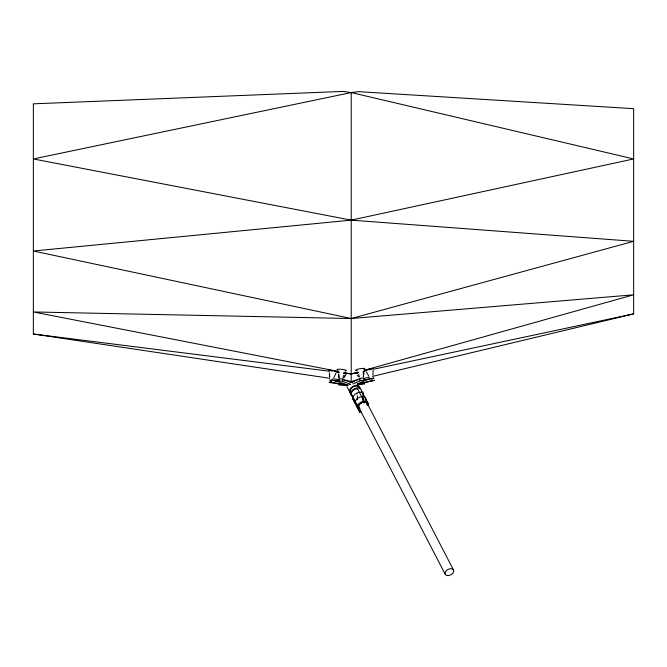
<?xml version="1.0" encoding="UTF-8"?>
<svg xmlns="http://www.w3.org/2000/svg" width="667" height="667" viewBox="0 0 667 667"><rect width="100%" height="100%" fill="white"/><g stroke="black" fill="none" stroke-linecap="round" stroke-linejoin="round"><path stroke-width="1" d="M363.315 373.82L363.357 373.145L363.59 376.622M329.681 376.922L329.29 372.686M347.424 385.384L338.761 384.726L338.819 383.125M345.364 385.017L342.713 384.525M348.107 385.226L338.728 381.774L338.819 379.498L339.486 379.74M350.7 384.35L342.663 381.391L342.746 379.114L352.493 382.7M329.731 376.355L329.681 376.905M343.08 377.572L343.413 375.388M363.924 372.778L363.315 376.822M338.844 377.455L338.911 374.646M363.357 373.203L363.44 372.545M347.04 385.142L331.024 382.716C326.013 381.582 332.158 383.358 331.216 379.965L338.603 381.082M331.024 382.716L331.157 381.858M363.423 374.771L363.715 373.445M333.875 377.564L335.985 373.178M373.128 370.252L372.928 375.121M343.83 377.914L345.406 375.204L344.672 376.188M350.817 382.591L359.796 378.514L360.03 380.782L352.968 383.984M356.945 384.125L364.007 380.924L363.849 379.365M364.632 383.692L357.72 384.784M373.295 368.618C374.445 367.567 360.372 371.552 367.142 370.243M373.136 378.322L373.853 377.981L364.39 380.007M372.444 368.893L371.302 369.218M363.098 371.886L364.449 371.436L363.148 371.619M358.229 371.994L351.217 373.962L343.997 373.053M364.24 370.31L633.65 294.806L351.217 318.518L33.35 311.956L338.953 371.569M361.139 411.831L359.638 412.231L352.793 399.016L353.885 398.724M362.915 399.2L364.007 398.908L362.915 401.384L362.915 391.938M358.679 404.119L361.222 403.435M370.035 369.56L368.801 369.86M358.496 372.686L355.386 373.587L357.003 373.353M344.022 380.423L351.217 381.507L357.295 380.048M363.365 378.598L369.443 377.138M372.478 376.413L633.65 313.865L633.65 108.679L358.588 91.662L351.217 92.555L33.35 158.946L351.217 220.143L633.65 241.312L351.217 318.518L33.35 251.009L351.217 220.143L633.65 158.946L351.217 92.555L342.93 91.412L33.35 103.835L33.35 334L329.615 378.272M358.713 384.159L374.395 380.24L357.662 383.975M363.557 380.415L369.576 379.006M364.232 380.473L365.449 380.19M366.658 379.907L367.867 379.623M358.329 372.444L351.217 373.962L344.064 372.561M363.415 371.369L365.441 370.935M373.57 369.201L633.65 313.865M359.029 384.275L362.031 383.867M369.776 379.098L369.318 379.081L371.669 378.297L372.211 380.557M363.165 383.758L364.641 383.675M342.696 384.809L338.761 384.726M339.261 372.653L337.569 372.545L338.594 372.786M335.026 371.611C342.421 372.311 325.721 369.168 329.298 370.619M33.35 334L329.548 371.236M336.768 372.144L338.836 372.403M343.88 373.612L346.79 373.895L343.663 373.27M332.7 378.739L338.878 379.656M332.308 380.348L338.369 381.266M335.076 380.982L336.31 381.165M330.857 382.258L348.107 384.867M332.083 371.16L331.216 371.01M329.29 379.99L333.583 380.523M353.835 399.316L354.177 401.142L354.094 399.858M366.333 371.919L368.801 376.121M357.295 375.188L358.371 376.705M361.431 390.62L361.714 391.17M361.856 391.446L362.423 392.555M362.573 392.83L364.424 396.406M364.566 396.682L367.559 402.459M367.851 403.018L368.276 403.843M366.508 402.068L453.468 569.91M366.041 401.934L367.183 404.135M352.501 396.348A5.603 3.643 -27.4 0 1 351.851 391.971A5.603 3.643 -27.4 0 1 357.487 388.594L364.007 401.175L364.007 402.985M358.371 405.87L358.654 406.42M358.312 406.528L445.273 574.379M352.526 396.206L352.376 395.931A5.72 3.719 -27.4 0 1 354.327 388.769A5.72 3.719 -27.4 0 1 361.372 391.229M354.802 400.609L355.236 401.434M355.519 401.984L355.803 402.534M356.086 403.093L356.52 403.919M356.803 404.469L357.229 405.294M357.512 405.844L357.804 406.395M358.512 407.77L359.638 409.746L359.638 412.231M350.709 393.497L357.562 406.712M346.915 386.552L349.883 392.288M358.679 374.295L359.363 376.997M338.469 374.445L339.161 377.739M371.853 380.182L372.053 381.032M364.157 382.449L364.29 383.758M349.633 384.167L349.675 384.592M357.487 388.594L357.487 389.253M357.354 395.673L357.354 399.725M357.354 405.803L357.354 407.829M352.793 397.148L352.793 399.016M351.217 92.555L351.217 381.507M339.236 379.615A2.334 0.492 2.2 0 1 339.036 378.914A2.334 0.492 2.2 0 1 342.329 378.998A2.334 0.492 2.2 0 1 342.53 379.698M338.728 381.774A2.334 0.492 2.2 0 1 339.436 381.124A2.334 0.492 2.2 0 1 342.663 381.391M359.805 379.039A2.334 0.5 -5.7 0 1 361.672 378.097A2.334 0.5 -5.7 0 1 363.874 378.606M360.03 380.782A2.334 0.5 -5.7 0 1 363.215 380.307A2.334 0.5 -5.7 0 1 364.007 380.924M351.05 393.288A5.603 3.643 -27.4 0 1 353.21 386.243A5.603 3.643 -27.4 0 1 359.93 388.869M349.516 382.049A9.071 1.609 5.8 0 1 351.492 382.074A5.044 0.884 -9.9 0 1 354.536 381.657M357.27 370.669A4.669 0.825 -9.9 0 1 356.67 369.593A4.669 0.825 -9.9 0 1 363.148 368.392A4.669 0.825 -9.9 0 1 363.748 369.468M337.944 370.285A4.669 0.834 5.8 0 1 338.753 369.235A4.669 0.834 5.8 0 1 345.097 369.927A4.669 0.834 5.8 0 1 345.089 371.069M359.821 408.396A4.669 3.035 -27.4 0 1 361.714 402.484A4.669 3.035 -27.4 0 1 367.175 404.869M350.492 391.379A4.669 3.035 -27.4 0 1 353.385 386.835A4.669 3.035 -27.4 0 1 358.746 387.127M359.305 409.071A5.603 3.643 -27.4 0 1 358.713 404.077A5.603 3.643 -27.4 0 1 365.533 401.2A5.603 3.643 -27.4 0 1 367.742 405.511M352.551 395.264A4.669 3.035 -27.4 0 1 352.443 395.139M354.469 400.25A5.72 3.719 -27.4 0 1 356.486 393.247A5.72 3.719 -27.4 0 1 363.707 395.223M365.824 400.458A5.72 3.719 -27.4 0 0 362.815 396.657A5.72 3.719 -27.4 0 0 356.178 399.858A5.72 3.719 -27.4 0 0 356.945 404.744A1.401 0.909 -27.4 0 1 357.187 404.911M356.778 393.947A4.552 2.96 -27.4 0 1 357.178 393.738M359.813 408.279A4.552 2.96 -27.4 0 1 361.431 402.71A4.552 2.96 -27.4 0 1 367.175 404.277M359.23 409.146A1.401 0.909 -27.4 0 1 359.638 409.746M358.146 408.246L358.771 409.947L358.146 408.246M448.341 575.571A4.669 3.035 -27.4 0 0 453.568 570.102A4.669 3.035 -27.4 0 0 446.206 570.752A4.669 3.035 -27.4 0 0 448.341 575.571"/></g></svg>
